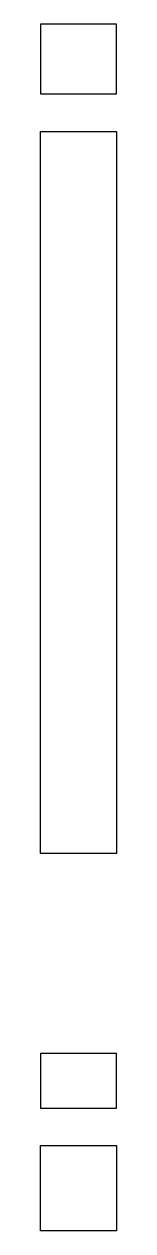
# Model space of a CAD drawing. Header units: metres. Extents: x -18.5 to -15.6, y -1.1 to 46.5.
import ezdxf

# ---------------------------------------------------------------- set-up
doc = ezdxf.new("R2010")
doc.units = ezdxf.units.M

msp = doc.modelspace()

# ---------------------------------------------------------------- linework, layer by layer
for p, q in [((-17.483, 46.5), (-18.55, 46.5)), ((-18.55, 46.5), (-18.55, 44.917)), ((-15.55, 46.5), (-17.483, 46.5)), ((-15.55, 46.346), (-15.55, 46.5)), ((-15.55, 45.619), (-15.55, 46.346)), ((-15.55, 45.603), (-15.55, 45.619)), ((-15.55, 45.527), (-15.55, 45.603)), ((-15.55, 45.373), (-15.55, 45.527)), ((-15.55, 45.118), (-15.55, 45.373)), ((-18.55, 44.917), (-18.55, 44.833)), ((-18.55, 44.833), (-18.55, 44.661)), ((-15.55, 44.743), (-15.55, 45.118)), ((-18.55, 44.661), (-18.55, 44.404)), ((-18.55, 44.404), (-18.55, 44.073)), ((-15.55, 44.243), (-15.55, 44.743)), ((-18.55, 44.073), (-18.55, 43.999)), ((-18.55, 43.999), (-18.55, 43.745)), ((-15.55, 43.745), (-15.55, 44.243)), ((-18.55, 43.745), (-18.111, 43.745)), ((-18.111, 43.745), (-15.55, 43.745)), ((-18.111, 43.745), (-18.111, 43.745)), ((-18.55, 42.108), (-18.55, 42.268)), ((-18.55, 42.268), (-17.401, 42.268)), ((-18.55, 41.732), (-18.55, 42.108)), ((-17.401, 42.268), (-15.55, 42.268)), ((-17.401, 42.268), (-17.401, 42.268)), ((-15.55, 42.268), (-15.55, 30.761)), ((-18.55, 40.486), (-18.55, 41.732)), ((-18.55, 29.872), (-18.55, 40.486)), ((-15.55, 30.761), (-15.55, 27.807)), ((-18.55, 27.593), (-18.55, 29.872)), ((-15.55, 27.807), (-15.55, 27.331)), ((-18.55, 21.115), (-18.55, 27.593)), ((-15.55, 27.331), (-15.55, 20.919)), ((-18.55, 20.996), (-18.55, 21.115)), ((-18.55, 20.919), (-18.55, 20.996)), ((-18.55, 18.069), (-18.55, 20.919)), ((-15.55, 20.919), (-15.55, 18.069)), ((-18.55, 17.651), (-18.55, 18.069)), ((-18.55, 17.064), (-18.55, 17.651)), ((-15.55, 18.069), (-15.55, 17.651)), ((-15.55, 17.651), (-15.55, 17.064)), ((-18.55, 16.42), (-18.55, 17.064)), ((-15.55, 17.064), (-15.55, 16.42)), ((-18.55, 15.817), (-18.55, 16.42)), ((-15.55, 16.42), (-15.55, 15.817)), ((-18.55, 15.31), (-18.55, 15.817)), ((-15.55, 15.817), (-15.55, 15.31)), ((-18.55, 14.919), (-18.55, 15.31)), ((-15.55, 15.31), (-15.55, 14.919)), ((-18.55, 14.64), (-18.55, 14.919)), ((-15.55, 14.919), (-15.55, 14.64)), ((-18.55, 13.791), (-18.55, 14.64)), ((-15.55, 14.64), (-15.55, 14.462)), ((-15.55, 14.462), (-15.55, 13.791)), ((-16.579, 13.791), (-18.55, 13.791)), ((-15.55, 13.791), (-16.579, 13.791)), ((-17.386, 5.9), (-18.55, 5.9)), ((-18.55, 5.9), (-18.55, 5.149)), ((-15.55, 5.9), (-17.386, 5.9)), ((-15.55, 5.261), (-15.55, 5.9)), ((-15.55, 5.149), (-15.55, 5.261)), ((-18.55, 5.149), (-18.55, 4.947)), ((-18.55, 4.947), (-18.55, 4.631)), ((-15.55, 4.947), (-15.55, 5.149)), ((-15.55, 4.631), (-15.55, 4.947)), ((-18.55, 4.631), (-18.55, 4.195)), ((-15.55, 4.195), (-15.55, 4.631)), ((-18.55, 4.195), (-18.55, 3.745)), ((-15.55, 3.745), (-15.55, 4.195)), ((-18.55, 3.745), (-18.111, 3.745)), ((-18.111, 3.745), (-15.55, 3.745)), ((-18.111, 3.745), (-18.111, 3.745)), ((-18.55, 2.137), (-18.55, 2.268)), ((-18.55, 2.268), (-17.401, 2.268)), ((-18.55, 1.868), (-18.55, 2.137)), ((-17.401, 2.268), (-15.55, 2.268)), ((-17.401, 2.268), (-17.401, 2.268)), ((-15.55, 2.268), (-15.55, 2.027)), ((-15.55, 2.027), (-15.55, 1.412)), ((-18.55, 1.741), (-18.55, 1.868)), ((-18.55, 1.434), (-18.55, 1.741)), ((-18.55, 1.205), (-18.55, 1.434)), ((-18.55, 1.063), (-18.55, 1.205)), ((-18.55, -0.263), (-18.55, 1.063)), ((-15.55, 1.412), (-15.55, 0.911)), ((-15.55, 0.911), (-15.55, 0.541)), ((-15.55, 0.541), (-15.55, 0.292)), ((-15.55, 0.292), (-15.55, 0.141)), ((-15.55, 0.141), (-15.55, -0.758)), ((-18.55, -0.346), (-18.55, -0.263)), ((-18.55, -0.373), (-18.55, -0.346)), ((-18.55, -1.1), (-18.55, -0.373)), ((-15.55, -0.758), (-15.55, -0.831)), ((-15.55, -0.831), (-15.55, -0.88)), ((-15.55, -0.88), (-15.55, -0.909)), ((-15.55, -0.909), (-15.55, -1.1)), ((-15.691, -1.1), (-18.55, -1.1)), ((-15.55, -1.1), (-15.691, -1.1))]:
    msp.add_line(p, q)

doc.saveas('drawing.dxf')
